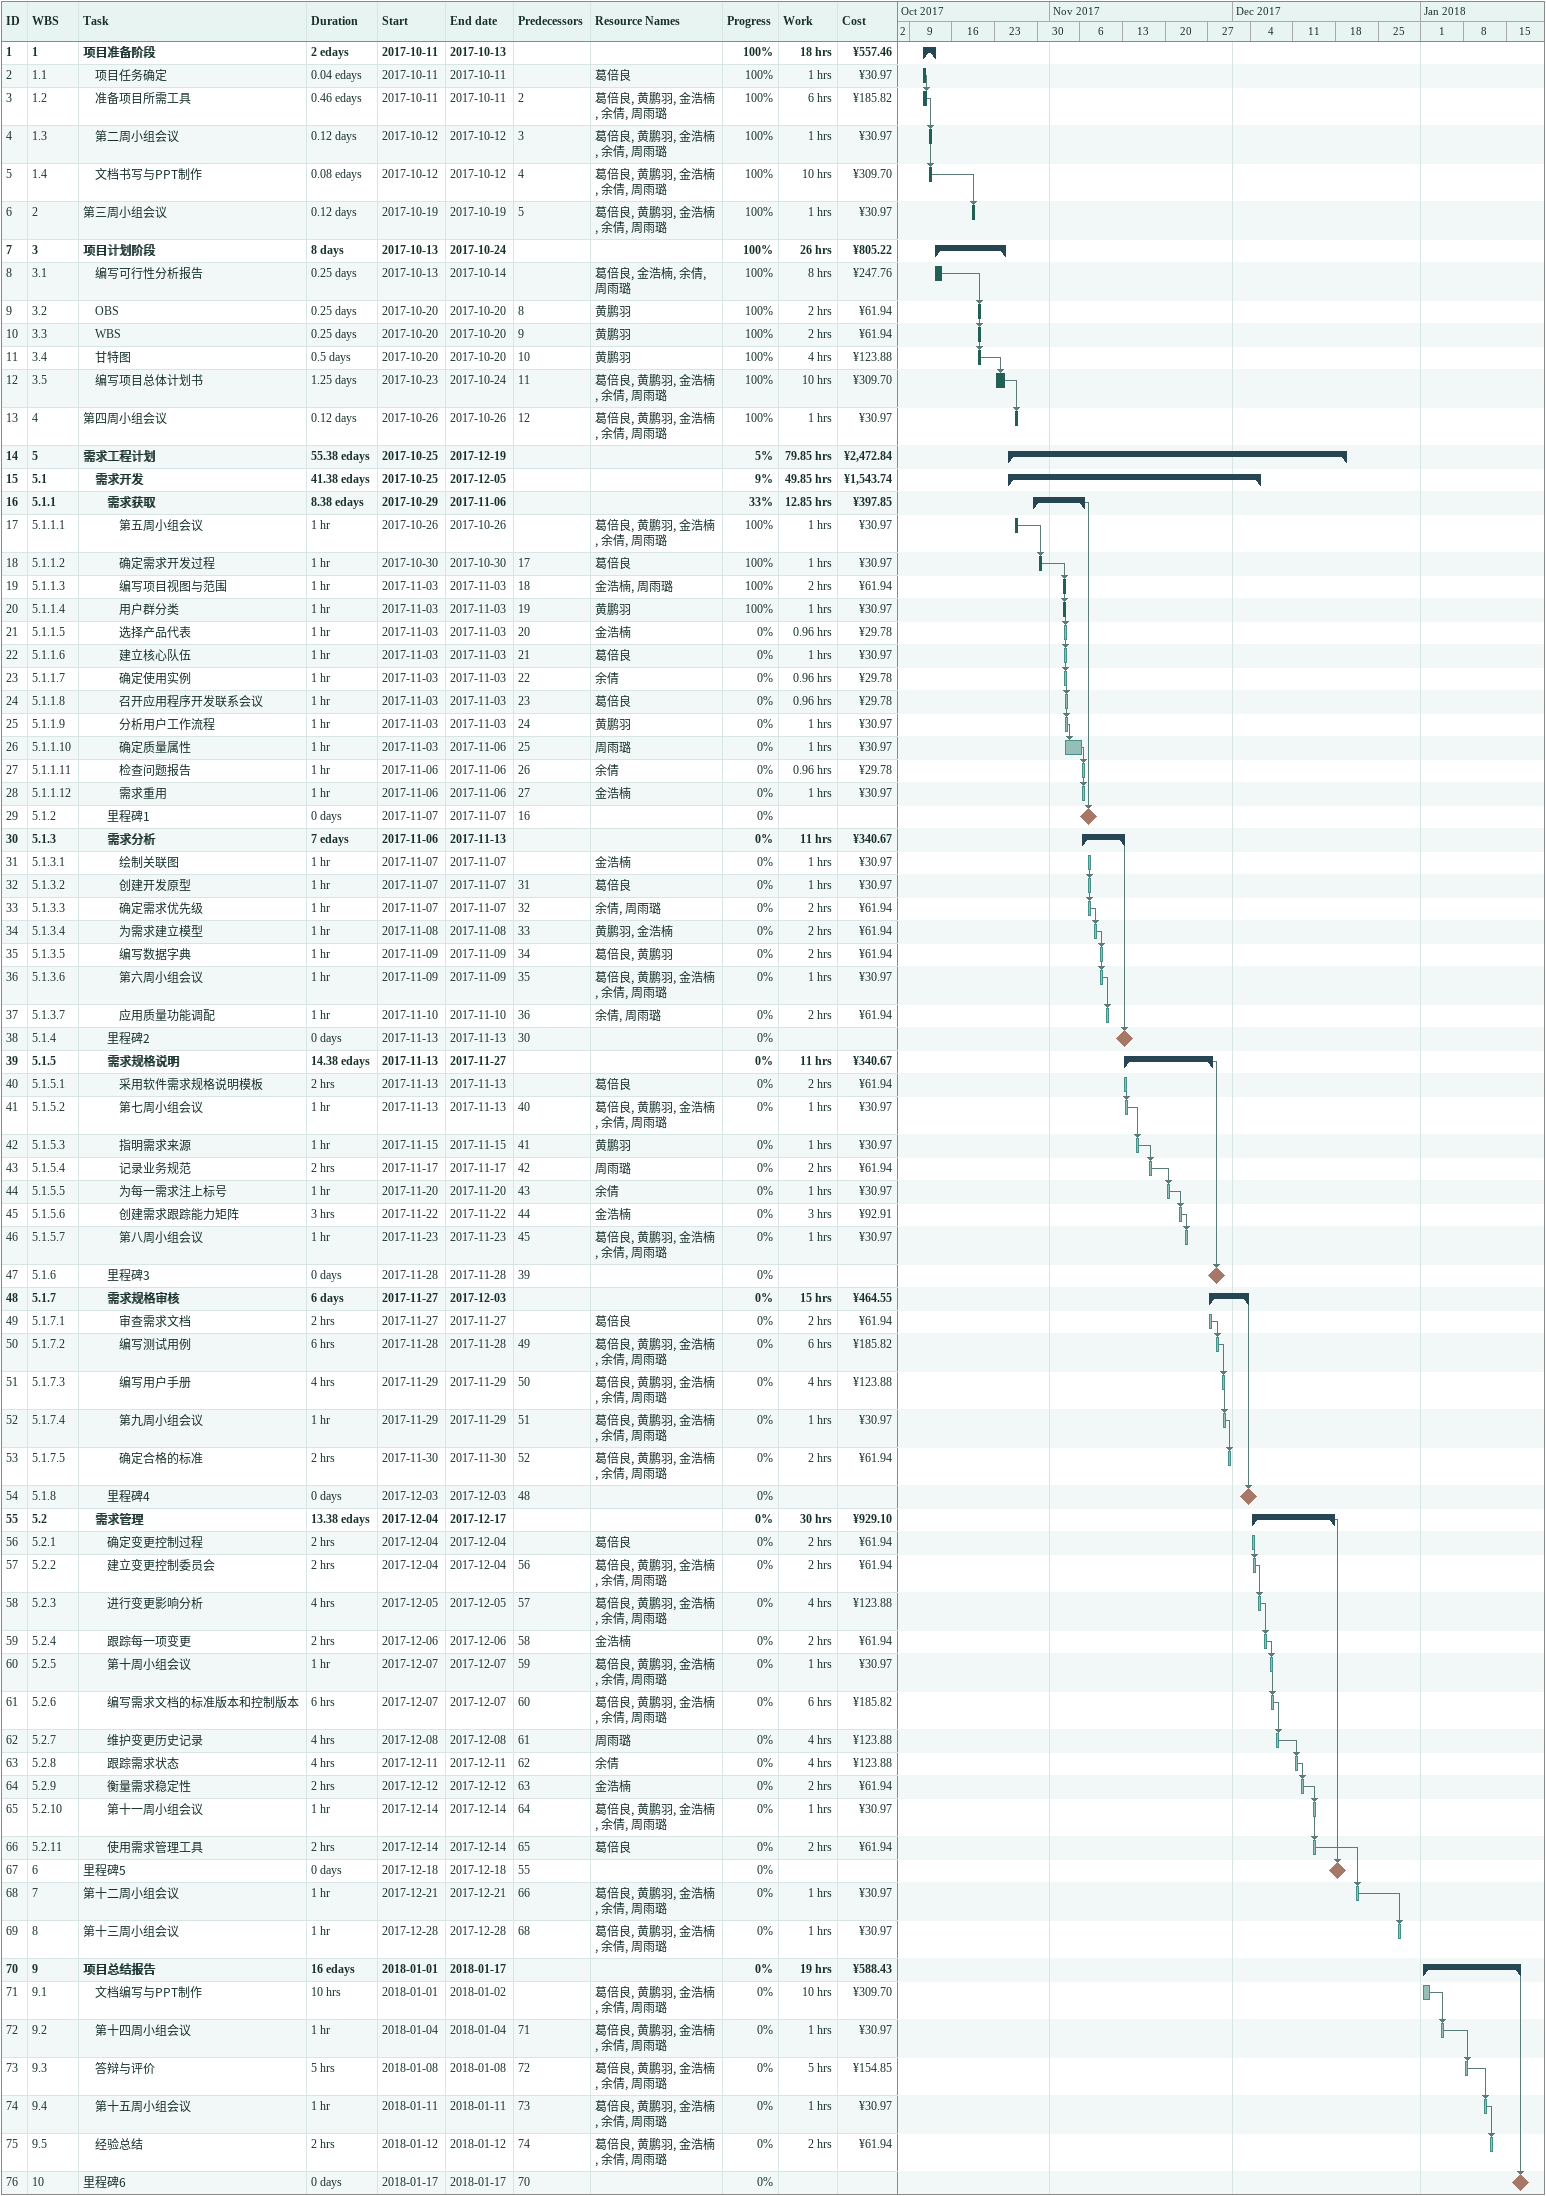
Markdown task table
| ID | WBS | Task | Duration | Start | Finish | Predecessors | Resources | % complete | Work (h) | Cost (¥) |
|---|---|---|---|---|---|---|---|---|---|---|
| 1 | 1 | **项目准备阶段** | 2ed | 2017-10-11 | 2017-10-13 |  |  | 100 | 18 | 557.46 |
| 2 | 1.1 | 项目任务确定 | 0.04ed | 2017-10-11 | 2017-10-11 |  | 葛倍良 | 100 | 1 | 30.97 |
| 3 | 1.2 | 准备项目所需工具 | 0.46ed | 2017-10-11 | 2017-10-11 | 2 | 葛倍良, 黄鹏羽, 金浩楠, 余倩, 周雨璐 | 100 | 6 | 185.82 |
| 4 | 1.3 | 第二周小组会议 | 0.12d | 2017-10-12 | 2017-10-12 | 3 | 葛倍良, 黄鹏羽, 金浩楠, 余倩, 周雨璐 | 100 | 1 | 30.97 |
| 5 | 1.4 | 文档书写与PPT制作 | 0.08ed | 2017-10-12 | 2017-10-12 | 4 | 葛倍良, 黄鹏羽, 金浩楠, 余倩, 周雨璐 | 100 | 10 | 309.70 |
| 6 | 2 | 第三周小组会议 | 0.12d | 2017-10-19 | 2017-10-19 | 5 | 葛倍良, 黄鹏羽, 金浩楠, 余倩, 周雨璐 | 100 | 1 | 30.97 |
| 7 | 3 | **项目计划阶段** | 8d | 2017-10-13 | 2017-10-24 |  |  | 100 | 26 | 805.22 |
| 8 | 3.1 | 编写可行性分析报告 | 0.25d | 2017-10-13 | 2017-10-14 |  | 葛倍良, 金浩楠, 余倩, 周雨璐 | 100 | 8 | 247.76 |
| 9 | 3.2 | OBS | 0.25d | 2017-10-20 | 2017-10-20 | 8 | 黄鹏羽 | 100 | 2 | 61.94 |
| 10 | 3.3 | WBS | 0.25d | 2017-10-20 | 2017-10-20 | 9 | 黄鹏羽 | 100 | 2 | 61.94 |
| 11 | 3.4 | 甘特图 | 0.5d | 2017-10-20 | 2017-10-20 | 10 | 黄鹏羽 | 100 | 4 | 123.88 |
| 12 | 3.5 | 编写项目总体计划书 | 1.25d | 2017-10-23 | 2017-10-24 | 11 | 葛倍良, 黄鹏羽, 金浩楠, 余倩, 周雨璐 | 100 | 10 | 309.70 |
| 13 | 4 | 第四周小组会议 | 0.12d | 2017-10-26 | 2017-10-26 | 12 | 葛倍良, 黄鹏羽, 金浩楠, 余倩, 周雨璐 | 100 | 1 | 30.97 |
| 14 | 5 | **需求工程计划** | 55.38ed | 2017-10-25 | 2017-12-19 |  |  | 5 | 79.85 | 2472.84 |
| 15 | 5.1 | **需求开发** | 41.38ed | 2017-10-25 | 2017-12-05 |  |  | 9 | 49.85 | 1543.74 |
| 16 | 5.1.1 | **需求获取** | 8.38ed | 2017-10-29 | 2017-11-06 |  |  | 33 | 12.85 | 397.85 |
| 17 | 5.1.1.1 | 第五周小组会议 | 1h | 2017-10-26 | 2017-10-26 |  | 葛倍良, 黄鹏羽, 金浩楠, 余倩, 周雨璐 | 100 | 1 | 30.97 |
| 18 | 5.1.1.2 | 确定需求开发过程 | 1h | 2017-10-30 | 2017-10-30 | 17 | 葛倍良 | 100 | 1 | 30.97 |
| 19 | 5.1.1.3 | 编写项目视图与范围 | 1h | 2017-11-03 | 2017-11-03 | 18 | 金浩楠, 周雨璐 | 100 | 2 | 61.94 |
| 20 | 5.1.1.4 | 用户群分类 | 1h | 2017-11-03 | 2017-11-03 | 19 | 黄鹏羽 | 100 | 1 | 30.97 |
| 21 | 5.1.1.5 | 选择产品代表 | 1h | 2017-11-03 | 2017-11-03 | 20 | 金浩楠 | 0 | 0.96 | 29.78 |
| 22 | 5.1.1.6 | 建立核心队伍 | 1h | 2017-11-03 | 2017-11-03 | 21 | 葛倍良 | 0 | 1 | 30.97 |
| 23 | 5.1.1.7 | 确定使用实例 | 1h | 2017-11-03 | 2017-11-03 | 22 | 余倩 | 0 | 0.96 | 29.78 |
| 24 | 5.1.1.8 | 召开应用程序开发联系会议 | 1h | 2017-11-03 | 2017-11-03 | 23 | 葛倍良 | 0 | 0.96 | 29.78 |
| 25 | 5.1.1.9 | 分析用户工作流程 | 1h | 2017-11-03 | 2017-11-03 | 24 | 黄鹏羽 | 0 | 1 | 30.97 |
| 26 | 5.1.1.10 | 确定质量属性 | 1h | 2017-11-03 | 2017-11-06 | 25 | 周雨璐 | 0 | 1 | 30.97 |
| 27 | 5.1.1.11 | 检查问题报告 | 1h | 2017-11-06 | 2017-11-06 | 26 | 余倩 | 0 | 0.96 | 29.78 |
| 28 | 5.1.1.12 | 需求重用 | 1h | 2017-11-06 | 2017-11-06 | 27 | 金浩楠 | 0 | 1 | 30.97 |
| 29 | 5.1.2 | 里程碑1 | 0d | 2017-11-07 | 2017-11-07 | 16 |  | 0 |  |  |
| 30 | 5.1.3 | **需求分析** | 7ed | 2017-11-06 | 2017-11-13 |  |  | 0 | 11 | 340.67 |
| 31 | 5.1.3.1 | 绘制关联图 | 1h | 2017-11-07 | 2017-11-07 |  | 金浩楠 | 0 | 1 | 30.97 |
| 32 | 5.1.3.2 | 创建开发原型 | 1h | 2017-11-07 | 2017-11-07 | 31 | 葛倍良 | 0 | 1 | 30.97 |
| 33 | 5.1.3.3 | 确定需求优先级 | 1h | 2017-11-07 | 2017-11-07 | 32 | 余倩, 周雨璐 | 0 | 2 | 61.94 |
| 34 | 5.1.3.4 | 为需求建立模型 | 1h | 2017-11-08 | 2017-11-08 | 33 | 黄鹏羽, 金浩楠 | 0 | 2 | 61.94 |
| 35 | 5.1.3.5 | 编写数据字典 | 1h | 2017-11-09 | 2017-11-09 | 34 | 葛倍良, 黄鹏羽 | 0 | 2 | 61.94 |
| 36 | 5.1.3.6 | 第六周小组会议 | 1h | 2017-11-09 | 2017-11-09 | 35 | 葛倍良, 黄鹏羽, 金浩楠, 余倩, 周雨璐 | 0 | 1 | 30.97 |
| 37 | 5.1.3.7 | 应用质量功能调配 | 1h | 2017-11-10 | 2017-11-10 | 36 | 余倩, 周雨璐 | 0 | 2 | 61.94 |
| 38 | 5.1.4 | 里程碑2 | 0d | 2017-11-13 | 2017-11-13 | 30 |  | 0 |  |  |
| 39 | 5.1.5 | **需求规格说明** | 14.38ed | 2017-11-13 | 2017-11-27 |  |  | 0 | 11 | 340.67 |
| 40 | 5.1.5.1 | 采用软件需求规格说明模板 | 2h | 2017-11-13 | 2017-11-13 |  | 葛倍良 | 0 | 2 | 61.94 |
| 41 | 5.1.5.2 | 第七周小组会议 | 1h | 2017-11-13 | 2017-11-13 | 40 | 葛倍良, 黄鹏羽, 金浩楠, 余倩, 周雨璐 | 0 | 1 | 30.97 |
| 42 | 5.1.5.3 | 指明需求来源 | 1h | 2017-11-15 | 2017-11-15 | 41 | 黄鹏羽 | 0 | 1 | 30.97 |
| 43 | 5.1.5.4 | 记录业务规范 | 2h | 2017-11-17 | 2017-11-17 | 42 | 周雨璐 | 0 | 2 | 61.94 |
| 44 | 5.1.5.5 | 为每一需求注上标号 | 1h | 2017-11-20 | 2017-11-20 | 43 | 余倩 | 0 | 1 | 30.97 |
| 45 | 5.1.5.6 | 创建需求跟踪能力矩阵 | 3h | 2017-11-22 | 2017-11-22 | 44 | 金浩楠 | 0 | 3 | 92.91 |
| 46 | 5.1.5.7 | 第八周小组会议 | 1h | 2017-11-23 | 2017-11-23 | 45 | 葛倍良, 黄鹏羽, 金浩楠, 余倩, 周雨璐 | 0 | 1 | 30.97 |
| 47 | 5.1.6 | 里程碑3 | 0d | 2017-11-28 | 2017-11-28 | 39 |  | 0 |  |  |
| 48 | 5.1.7 | **需求规格审核** | 6d | 2017-11-27 | 2017-12-03 |  |  | 0 | 15 | 464.55 |
| 49 | 5.1.7.1 | 审查需求文档 | 2h | 2017-11-27 | 2017-11-27 |  | 葛倍良 | 0 | 2 | 61.94 |
| 50 | 5.1.7.2 | 编写测试用例 | 6h | 2017-11-28 | 2017-11-28 | 49 | 葛倍良, 黄鹏羽, 金浩楠, 余倩, 周雨璐 | 0 | 6 | 185.82 |
| 51 | 5.1.7.3 | 编写用户手册 | 4h | 2017-11-29 | 2017-11-29 | 50 | 葛倍良, 黄鹏羽, 金浩楠, 余倩, 周雨璐 | 0 | 4 | 123.88 |
| 52 | 5.1.7.4 | 第九周小组会议 | 1h | 2017-11-29 | 2017-11-29 | 51 | 葛倍良, 黄鹏羽, 金浩楠, 余倩, 周雨璐 | 0 | 1 | 30.97 |
| 53 | 5.1.7.5 | 确定合格的标准 | 2h | 2017-11-30 | 2017-11-30 | 52 | 葛倍良, 黄鹏羽, 金浩楠, 余倩, 周雨璐 | 0 | 2 | 61.94 |
| 54 | 5.1.8 | 里程碑4 | 0d | 2017-12-03 | 2017-12-03 | 48 |  | 0 |  |  |
| 55 | 5.2 | **需求管理** | 13.38ed | 2017-12-04 | 2017-12-17 |  |  | 0 | 30 | 929.10 |
| 56 | 5.2.1 | 确定变更控制过程 | 2h | 2017-12-04 | 2017-12-04 |  | 葛倍良 | 0 | 2 | 61.94 |
| 57 | 5.2.2 | 建立变更控制委员会 | 2h | 2017-12-04 | 2017-12-04 | 56 | 葛倍良, 黄鹏羽, 金浩楠, 余倩, 周雨璐 | 0 | 2 | 61.94 |
| 58 | 5.2.3 | 进行变更影响分析 | 4h | 2017-12-05 | 2017-12-05 | 57 | 葛倍良, 黄鹏羽, 金浩楠, 余倩, 周雨璐 | 0 | 4 | 123.88 |
| 59 | 5.2.4 | 跟踪每一项变更 | 2h | 2017-12-06 | 2017-12-06 | 58 | 金浩楠 | 0 | 2 | 61.94 |
| 60 | 5.2.5 | 第十周小组会议 | 1h | 2017-12-07 | 2017-12-07 | 59 | 葛倍良, 黄鹏羽, 金浩楠, 余倩, 周雨璐 | 0 | 1 | 30.97 |
| 61 | 5.2.6 | 编写需求文档的标准版本和控制版本 | 6h | 2017-12-07 | 2017-12-07 | 60 | 葛倍良, 黄鹏羽, 金浩楠, 余倩, 周雨璐 | 0 | 6 | 185.82 |
| 62 | 5.2.7 | 维护变更历史记录 | 4h | 2017-12-08 | 2017-12-08 | 61 | 周雨璐 | 0 | 4 | 123.88 |
| 63 | 5.2.8 | 跟踪需求状态 | 4h | 2017-12-11 | 2017-12-11 | 62 | 余倩 | 0 | 4 | 123.88 |
| 64 | 5.2.9 | 衡量需求稳定性 | 2h | 2017-12-12 | 2017-12-12 | 63 | 金浩楠 | 0 | 2 | 61.94 |
| 65 | 5.2.10 | 第十一周小组会议 | 1h | 2017-12-14 | 2017-12-14 | 64 | 葛倍良, 黄鹏羽, 金浩楠, 余倩, 周雨璐 | 0 | 1 | 30.97 |
| 66 | 5.2.11 | 使用需求管理工具 | 2h | 2017-12-14 | 2017-12-14 | 65 | 葛倍良 | 0 | 2 | 61.94 |
| 67 | 6 | 里程碑5 | 0d | 2017-12-18 | 2017-12-18 | 55 |  | 0 |  |  |
| 68 | 7 | 第十二周小组会议 | 1h | 2017-12-21 | 2017-12-21 | 66 | 葛倍良, 黄鹏羽, 金浩楠, 余倩, 周雨璐 | 0 | 1 | 30.97 |
| 69 | 8 | 第十三周小组会议 | 1h | 2017-12-28 | 2017-12-28 | 68 | 葛倍良, 黄鹏羽, 金浩楠, 余倩, 周雨璐 | 0 | 1 | 30.97 |
| 70 | 9 | **项目总结报告** | 16ed | 2018-01-01 | 2018-01-17 |  |  | 0 | 19 | 588.43 |
| 71 | 9.1 | 文档编写与PPT制作 | 10h | 2018-01-01 | 2018-01-02 |  | 葛倍良, 黄鹏羽, 金浩楠, 余倩, 周雨璐 | 0 | 10 | 309.70 |
| 72 | 9.2 | 第十四周小组会议 | 1h | 2018-01-04 | 2018-01-04 | 71 | 葛倍良, 黄鹏羽, 金浩楠, 余倩, 周雨璐 | 0 | 1 | 30.97 |
| 73 | 9.3 | 答辩与评价 | 5h | 2018-01-08 | 2018-01-08 | 72 | 葛倍良, 黄鹏羽, 金浩楠, 余倩, 周雨璐 | 0 | 5 | 154.85 |
| 74 | 9.4 | 第十五周小组会议 | 1h | 2018-01-11 | 2018-01-11 | 73 | 葛倍良, 黄鹏羽, 金浩楠, 余倩, 周雨璐 | 0 | 1 | 30.97 |
| 75 | 9.5 | 经验总结 | 2h | 2018-01-12 | 2018-01-12 | 74 | 葛倍良, 黄鹏羽, 金浩楠, 余倩, 周雨璐 | 0 | 2 | 61.94 |
| 76 | 10 | 里程碑6 | 0d | 2018-01-17 | 2018-01-17 | 70 |  | 0 |  |  |
